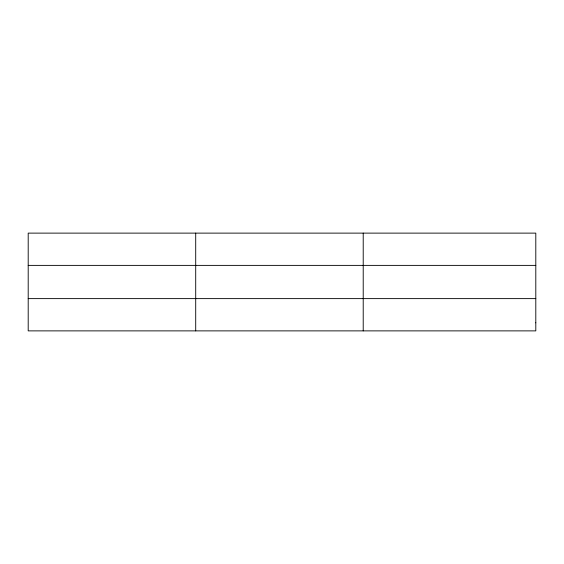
<?xml version="1.0" encoding="UTF-8"?>
<svg xmlns="http://www.w3.org/2000/svg" width="564" height="564" viewBox="0 0 564 564"><rect width="100%" height="100%" fill="white"/><g stroke="black" fill="none" stroke-linecap="round" stroke-linejoin="round"><path stroke-width="0.85" d="M195.708 233.122L195.708 330.878M363.216 233.122L363.216 330.878M28.2 265.383L535.8 265.383M28.2 298.617L535.8 298.617M535.8 322.812L535.8 330.878L28.2 330.878L28.2 233.122L535.8 233.122L535.8 322.812"/></g></svg>
